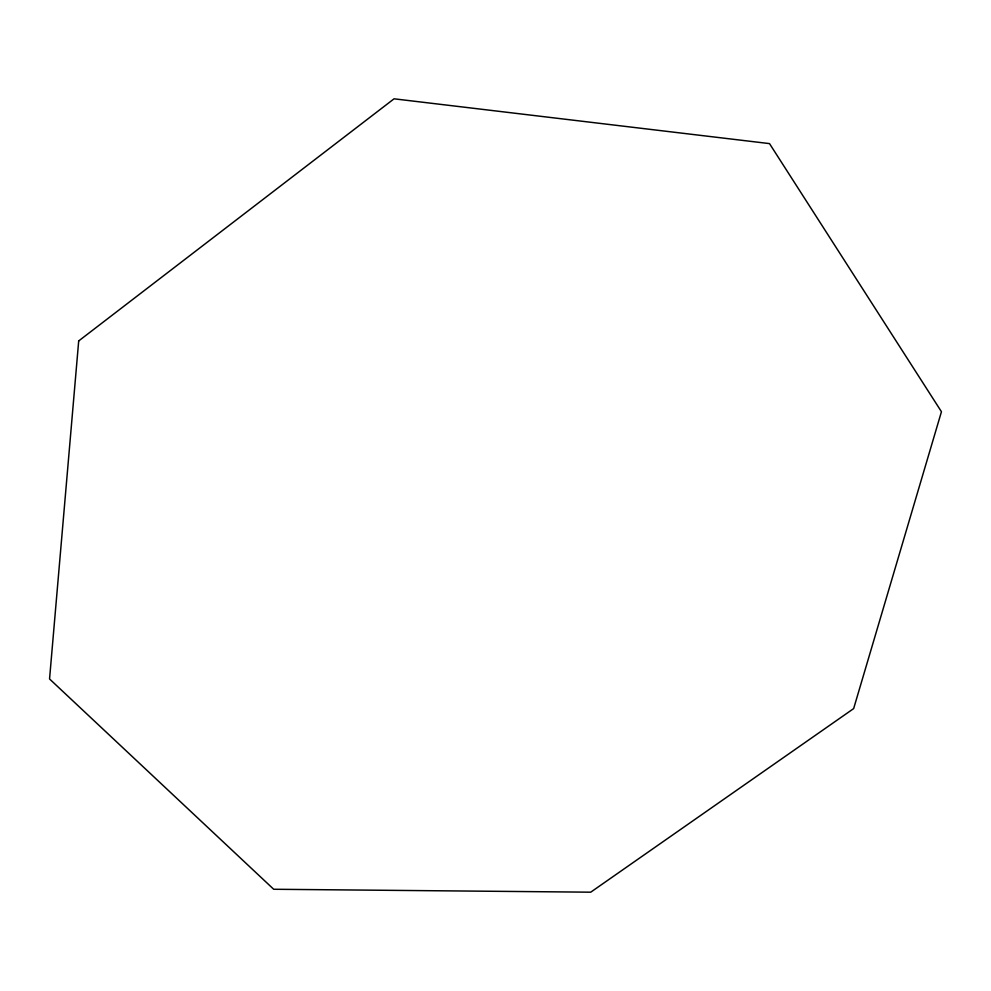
<?xml version="1.0" encoding="UTF-8"?>
<svg xmlns="http://www.w3.org/2000/svg" width="991" height="991" viewBox="0 0 991 991"><rect width="100%" height="100%" fill="white"/><g stroke="black" fill="none" stroke-linecap="round" stroke-linejoin="round"><path stroke-width="1.49" d="M78.698 340.929L49.55 678.959L273.702 889.261L590.723 892.185L853.647 708.602L941.45 411.723L769.512 143.608L394.059 98.815L78.698 340.929"/></g></svg>
